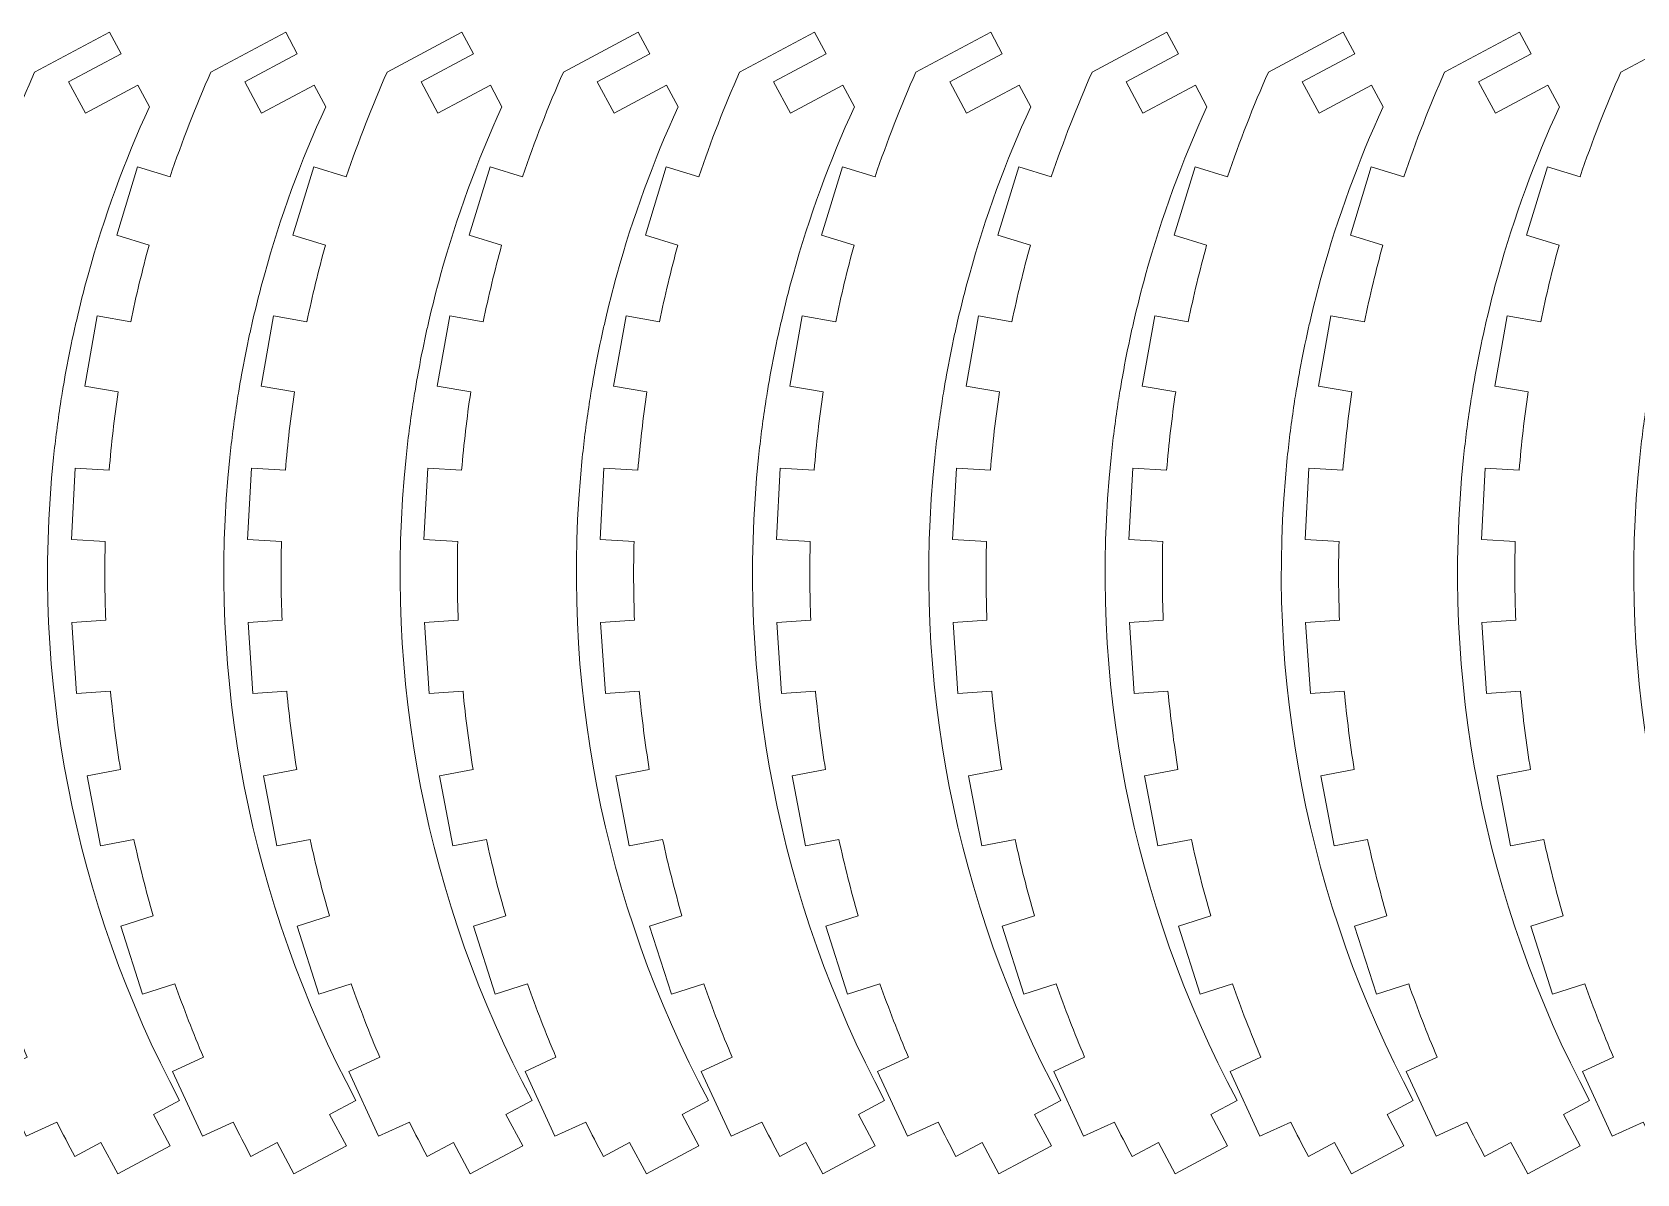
# Model space of a CAD drawing. Header units: millimetres. Extents: x -263 to 263, y -151 to 151.
# Drawn here: x 3 to 137.9, y -34.3 to 61.7 of the extents above; entities that cross this region are included whole.
import ezdxf

# ---------------------------------------------------------------- set-up
doc = ezdxf.new("R2010")
doc.units = ezdxf.units.MM
doc.header["$MEASUREMENT"] = 0
doc.layers.add('Camada 1', color=7, linetype='Continuous')

msp = doc.modelspace()

# ---------------------------------------------------------------- linework, layer by layer
at = {"layer": 'Camada 1', "lineweight": 20}
for points in [[(12.8691, 55.4565), (10.7759, 50.893), (9.0522, 46.1702), (7.7147, 41.3404), (7.7147, 41.3404), (7.357, 40.0491), (7.0271, 38.7499), (6.7249, 37.4443), (6.7249, 37.4443), (6.6403, 37.0788), (6.5578, 36.7125), (6.4776, 36.3459), (6.4776, 36.3459), (6.2288, 35.209), (6.0012, 34.067), (5.7947, 32.921), (5.7947, 32.921), (5.702, 32.4064), (5.6134, 31.8907), (5.5294, 31.3745), (5.5294, 31.3745), (5.4806, 31.0752), (5.4332, 30.7751), (5.3873, 30.4751), (5.3873, 30.4751), (5.1582, 28.9779), (4.9655, 27.4765), (4.8093, 25.9726), (4.8093, 25.9726), (2.8925, 7.5267), (6.4495, -11.3168), (15.4044, -28.0762), (15.4044, -28.0762), (15.4044, -28.0762), (13.1994, -29.2544), (13.1994, -29.2544), (13.1994, -29.2544), (13.1994, -29.2544), (14.6132, -31.9004), (14.6132, -31.9004), (14.6132, -31.9004), (14.6132, -31.9004), (10.2033, -34.2567), (10.2033, -34.2567), (10.2033, -34.2567), (10.2033, -34.2567), (8.7895, -31.6107), (8.7895, -31.6107), (8.7895, -31.6107), (8.7895, -31.6107), (6.5845, -32.7889), (6.5845, -32.7889), (6.5845, -32.7889), (6.0734, -31.8324), (5.5773, -30.868), (5.0964, -29.896), (5.0964, -29.896), (5.0964, -29.896), (2.5017, -31.088), (2.5017, -31.088), (2.5017, -31.088), (2.5017, -31.088), (-0.0029, -25.6357), (-0.0029, -25.6357), (-0.0029, -25.6357), (-0.0029, -25.6357), (2.5917, -24.4438), (2.5917, -24.4438), (2.5917, -24.4438), (1.7288, -22.4126), (0.9306, -20.3546), (0.1985, -18.2728), (0.1985, -18.2728), (0.1985, -18.2728), (-2.5214, -19.142), (-2.5214, -19.142), (-2.5214, -19.142), (-2.5214, -19.142), (-4.3479, -13.4268), (-4.3479, -13.4268), (-4.3479, -13.4268), (-4.3479, -13.4268), (-1.628, -12.5575), (-1.628, -12.5575), (-1.628, -12.5575), (-2.239, -10.4369), (-2.7823, -8.2974), (-3.2571, -6.1423), (-3.2571, -6.1423), (-3.2571, -6.1423), (-6.0621, -6.676), (-6.0621, -6.676), (-6.0621, -6.676), (-6.0621, -6.676), (-7.1837, -0.7818), (-7.1837, -0.7818), (-7.1837, -0.7818), (-7.1837, -0.7818), (-4.3786, -0.248), (-4.3786, -0.248), (-4.3786, -0.248), (-4.7285, 1.9309), (-5.0089, 4.1204), (-5.2195, 6.3173), (-5.2195, 6.3173), (-5.2195, 6.3173), (-8.0685, 6.1268), (-8.0685, 6.1268), (-8.0685, 6.1268), (-8.0685, 6.1268), (-8.4686, 12.1134), (-8.4686, 12.1134), (-8.4686, 12.1134), (-8.4686, 12.1134), (-5.6196, 12.3039), (-5.6196, 12.3039), (-5.6196, 12.3039), (-5.7032, 14.5091), (-5.7166, 16.7165), (-5.6599, 18.9226), (-5.6599, 18.9226), (-5.6599, 18.9226), (-8.511, 19.0783), (-8.511, 19.0783), (-8.511, 19.0783), (-8.511, 19.0783), (-8.1838, 25.0694), (-8.1838, 25.0694), (-8.1838, 25.0694), (-8.1838, 25.0694), (-5.3327, 24.9136), (-5.3327, 24.9136), (-5.3327, 24.9136), (-5.1489, 27.1128), (-4.8951, 29.3056), (-4.5718, 31.4886), (-4.5718, 31.4886), (-4.5718, 31.4886), (-7.3831, 31.9882), (-7.3831, 31.9882), (-7.3831, 31.9882), (-7.3831, 31.9882), (-6.3335, 37.8957), (-6.3335, 37.8957), (-6.3335, 37.8957), (-6.3335, 37.8957), (-3.5222, 37.3961), (-3.5222, 37.3961), (-3.5222, 37.3961), (-3.0736, 39.5569), (-2.5563, 41.7028), (-1.9713, 43.8307), (-1.9713, 43.8307), (-1.9713, 43.8307), (-4.7015, 44.6667), (-4.7015, 44.6667), (-4.7015, 44.6667), (-4.7015, 44.6667), (-2.9447, 50.4039), (-2.9447, 50.4039), (-2.9447, 50.4039), (-2.9447, 50.4039), (-0.2145, 49.5678), (-0.2145, 49.5678), (-0.2145, 49.5678), (0.7961, 52.5574), (1.9422, 55.4996), (3.2203, 58.385), (3.2203, 58.385), (3.2203, 58.385), (9.5089, 61.7451), (9.5089, 61.7451), (9.5089, 61.7451), (9.5089, 61.7451), (10.4821, 59.9238), (10.4821, 59.9238), (10.4821, 59.9238), (10.4821, 59.9238), (6.0722, 57.5675), (6.0722, 57.5675), (6.0722, 57.5675), (6.0722, 57.5675), (7.486, 54.9215), (7.486, 54.9215), (7.486, 54.9215), (7.486, 54.9215), (11.8959, 57.2779), (11.8959, 57.2779), (11.8959, 57.2779), (11.8959, 57.2779), (12.8691, 55.4565), (12.8691, 55.4565)], [(27.6858, 55.4565), (25.5926, 50.893), (23.8689, 46.1702), (22.5314, 41.3404), (22.5314, 41.3404), (22.1737, 40.0491), (21.8438, 38.7499), (21.5416, 37.4443), (21.5416, 37.4443), (21.457, 37.0788), (21.3745, 36.7125), (21.2943, 36.3459), (21.2943, 36.3459), (21.0455, 35.209), (20.8179, 34.067), (20.6114, 32.921), (20.6114, 32.921), (20.5187, 32.4064), (20.4301, 31.8907), (20.3461, 31.3745), (20.3461, 31.3745), (20.2973, 31.0752), (20.2499, 30.7751), (20.204, 30.4751), (20.204, 30.4751), (19.9749, 28.9779), (19.7822, 27.4765), (19.626, 25.9726), (19.626, 25.9726), (17.7092, 7.5267), (21.2662, -11.3168), (30.2211, -28.0762), (30.2211, -28.0762), (30.2211, -28.0762), (28.0161, -29.2544), (28.0161, -29.2544), (28.0161, -29.2544), (28.0161, -29.2544), (29.4299, -31.9004), (29.4299, -31.9004), (29.4299, -31.9004), (29.4299, -31.9004), (25.02, -34.2567), (25.02, -34.2567), (25.02, -34.2567), (25.02, -34.2567), (23.6062, -31.6107), (23.6062, -31.6107), (23.6062, -31.6107), (23.6062, -31.6107), (21.4012, -32.7889), (21.4012, -32.7889), (21.4012, -32.7889), (20.8901, -31.8324), (20.394, -30.868), (19.9131, -29.896), (19.9131, -29.896), (19.9131, -29.896), (17.3184, -31.088), (17.3184, -31.088), (17.3184, -31.088), (17.3184, -31.088), (14.8138, -25.6357), (14.8138, -25.6357), (14.8138, -25.6357), (14.8138, -25.6357), (17.4084, -24.4438), (17.4084, -24.4438), (17.4084, -24.4438), (16.5455, -22.4126), (15.7473, -20.3546), (15.0152, -18.2728), (15.0152, -18.2728), (15.0152, -18.2728), (12.2953, -19.142), (12.2953, -19.142), (12.2953, -19.142), (12.2953, -19.142), (10.4688, -13.4268), (10.4688, -13.4268), (10.4688, -13.4268), (10.4688, -13.4268), (13.1887, -12.5575), (13.1887, -12.5575), (13.1887, -12.5575), (12.5777, -10.4369), (12.0344, -8.2974), (11.5596, -6.1423), (11.5596, -6.1423), (11.5596, -6.1423), (8.7546, -6.676), (8.7546, -6.676), (8.7546, -6.676), (8.7546, -6.676), (7.633, -0.7818), (7.633, -0.7818), (7.633, -0.7818), (7.633, -0.7818), (10.4381, -0.248), (10.4381, -0.248), (10.4381, -0.248), (10.0882, 1.9309), (9.8078, 4.1204), (9.5972, 6.3173), (9.5972, 6.3173), (9.5972, 6.3173), (6.7482, 6.1268), (6.7482, 6.1268), (6.7482, 6.1268), (6.7482, 6.1268), (6.3481, 12.1134), (6.3481, 12.1134), (6.3481, 12.1134), (6.3481, 12.1134), (9.1971, 12.3039), (9.1971, 12.3039), (9.1971, 12.3039), (9.1135, 14.5091), (9.1001, 16.7165), (9.1568, 18.9226), (9.1568, 18.9226), (9.1568, 18.9226), (6.3057, 19.0783), (6.3057, 19.0783), (6.3057, 19.0783), (6.3057, 19.0783), (6.6329, 25.0694), (6.6329, 25.0694), (6.6329, 25.0694), (6.6329, 25.0694), (9.484, 24.9136), (9.484, 24.9136), (9.484, 24.9136), (9.6678, 27.1128), (9.9216, 29.3056), (10.2449, 31.4886), (10.2449, 31.4886), (10.2449, 31.4886), (7.4336, 31.9882), (7.4336, 31.9882), (7.4336, 31.9882), (7.4336, 31.9882), (8.4832, 37.8957), (8.4832, 37.8957), (8.4832, 37.8957), (8.4832, 37.8957), (11.2945, 37.3961), (11.2945, 37.3961), (11.2945, 37.3961), (11.7431, 39.5569), (12.2604, 41.7028), (12.8454, 43.8307), (12.8454, 43.8307), (12.8454, 43.8307), (10.1152, 44.6667), (10.1152, 44.6667), (10.1152, 44.6667), (10.1152, 44.6667), (11.872, 50.4039), (11.872, 50.4039), (11.872, 50.4039), (11.872, 50.4039), (14.6022, 49.5678), (14.6022, 49.5678), (14.6022, 49.5678), (15.6128, 52.5574), (16.7589, 55.4996), (18.037, 58.385), (18.037, 58.385), (18.037, 58.385), (24.3256, 61.7451), (24.3256, 61.7451), (24.3256, 61.7451), (24.3256, 61.7451), (25.2988, 59.9238), (25.2988, 59.9238), (25.2988, 59.9238), (25.2988, 59.9238), (20.8889, 57.5675), (20.8889, 57.5675), (20.8889, 57.5675), (20.8889, 57.5675), (22.3027, 54.9215), (22.3027, 54.9215), (22.3027, 54.9215), (22.3027, 54.9215), (26.7126, 57.2779), (26.7126, 57.2779), (26.7126, 57.2779), (26.7126, 57.2779), (27.6858, 55.4565), (27.6858, 55.4565)], [(42.5025, 55.4565), (40.4093, 50.893), (38.6856, 46.1702), (37.3481, 41.3404), (37.3481, 41.3404), (36.9904, 40.0491), (36.6605, 38.7499), (36.3583, 37.4443), (36.3583, 37.4443), (36.2737, 37.0788), (36.1912, 36.7125), (36.111, 36.3459), (36.111, 36.3459), (35.8622, 35.209), (35.6346, 34.067), (35.4281, 32.921), (35.4281, 32.921), (35.3354, 32.4064), (35.2468, 31.8907), (35.1628, 31.3745), (35.1628, 31.3745), (35.114, 31.0752), (35.0666, 30.7751), (35.0207, 30.4751), (35.0207, 30.4751), (34.7916, 28.9779), (34.5989, 27.4765), (34.4427, 25.9726), (34.4427, 25.9726), (32.5259, 7.5267), (36.0829, -11.3168), (45.0378, -28.0762), (45.0378, -28.0762), (45.0378, -28.0762), (42.8328, -29.2544), (42.8328, -29.2544), (42.8328, -29.2544), (42.8328, -29.2544), (44.2466, -31.9004), (44.2466, -31.9004), (44.2466, -31.9004), (44.2466, -31.9004), (39.8367, -34.2567), (39.8367, -34.2567), (39.8367, -34.2567), (39.8367, -34.2567), (38.4229, -31.6107), (38.4229, -31.6107), (38.4229, -31.6107), (38.4229, -31.6107), (36.2179, -32.7889), (36.2179, -32.7889), (36.2179, -32.7889), (35.7068, -31.8324), (35.2107, -30.868), (34.7298, -29.896), (34.7298, -29.896), (34.7298, -29.896), (32.1351, -31.088), (32.1351, -31.088), (32.1351, -31.088), (32.1351, -31.088), (29.6305, -25.6357), (29.6305, -25.6357), (29.6305, -25.6357), (29.6305, -25.6357), (32.2251, -24.4438), (32.2251, -24.4438), (32.2251, -24.4438), (31.3622, -22.4126), (30.564, -20.3546), (29.8319, -18.2728), (29.8319, -18.2728), (29.8319, -18.2728), (27.112, -19.142), (27.112, -19.142), (27.112, -19.142), (27.112, -19.142), (25.2855, -13.4268), (25.2855, -13.4268), (25.2855, -13.4268), (25.2855, -13.4268), (28.0054, -12.5575), (28.0054, -12.5575), (28.0054, -12.5575), (27.3944, -10.4369), (26.8511, -8.2974), (26.3763, -6.1423), (26.3763, -6.1423), (26.3763, -6.1423), (23.5713, -6.676), (23.5713, -6.676), (23.5713, -6.676), (23.5713, -6.676), (22.4497, -0.7818), (22.4497, -0.7818), (22.4497, -0.7818), (22.4497, -0.7818), (25.2548, -0.248), (25.2548, -0.248), (25.2548, -0.248), (24.9049, 1.9309), (24.6245, 4.1204), (24.4139, 6.3173), (24.4139, 6.3173), (24.4139, 6.3173), (21.5649, 6.1268), (21.5649, 6.1268), (21.5649, 6.1268), (21.5649, 6.1268), (21.1648, 12.1134), (21.1648, 12.1134), (21.1648, 12.1134), (21.1648, 12.1134), (24.0138, 12.3039), (24.0138, 12.3039), (24.0138, 12.3039), (23.9302, 14.5091), (23.9168, 16.7165), (23.9735, 18.9226), (23.9735, 18.9226), (23.9735, 18.9226), (21.1224, 19.0783), (21.1224, 19.0783), (21.1224, 19.0783), (21.1224, 19.0783), (21.4496, 25.0694), (21.4496, 25.0694), (21.4496, 25.0694), (21.4496, 25.0694), (24.3007, 24.9136), (24.3007, 24.9136), (24.3007, 24.9136), (24.4845, 27.1128), (24.7383, 29.3056), (25.0616, 31.4886), (25.0616, 31.4886), (25.0616, 31.4886), (22.2503, 31.9882), (22.2503, 31.9882), (22.2503, 31.9882), (22.2503, 31.9882), (23.2999, 37.8957), (23.2999, 37.8957), (23.2999, 37.8957), (23.2999, 37.8957), (26.1112, 37.3961), (26.1112, 37.3961), (26.1112, 37.3961), (26.5598, 39.5569), (27.0771, 41.7028), (27.6621, 43.8307), (27.6621, 43.8307), (27.6621, 43.8307), (24.9319, 44.6667), (24.9319, 44.6667), (24.9319, 44.6667), (24.9319, 44.6667), (26.6887, 50.4039), (26.6887, 50.4039), (26.6887, 50.4039), (26.6887, 50.4039), (29.4189, 49.5678), (29.4189, 49.5678), (29.4189, 49.5678), (30.4295, 52.5574), (31.5756, 55.4996), (32.8537, 58.385), (32.8537, 58.385), (32.8537, 58.385), (39.1423, 61.7451), (39.1423, 61.7451), (39.1423, 61.7451), (39.1423, 61.7451), (40.1155, 59.9238), (40.1155, 59.9238), (40.1155, 59.9238), (40.1155, 59.9238), (35.7056, 57.5675), (35.7056, 57.5675), (35.7056, 57.5675), (35.7056, 57.5675), (37.1194, 54.9215), (37.1194, 54.9215), (37.1194, 54.9215), (37.1194, 54.9215), (41.5293, 57.2779), (41.5293, 57.2779), (41.5293, 57.2779), (41.5293, 57.2779), (42.5025, 55.4565), (42.5025, 55.4565)], [(57.3192, 55.4565), (55.226, 50.893), (53.5023, 46.1702), (52.1648, 41.3404), (52.1648, 41.3404), (51.8071, 40.0491), (51.4772, 38.7499), (51.175, 37.4443), (51.175, 37.4443), (51.0904, 37.0788), (51.0079, 36.7125), (50.9277, 36.3459), (50.9277, 36.3459), (50.6789, 35.209), (50.4513, 34.067), (50.2448, 32.921), (50.2448, 32.921), (50.1521, 32.4064), (50.0635, 31.8907), (49.9795, 31.3745), (49.9795, 31.3745), (49.9307, 31.0752), (49.8833, 30.7751), (49.8374, 30.4751), (49.8374, 30.4751), (49.6083, 28.9779), (49.4156, 27.4765), (49.2594, 25.9726), (49.2594, 25.9726), (47.3426, 7.5267), (50.8996, -11.3168), (59.8545, -28.0762), (59.8545, -28.0762), (59.8545, -28.0762), (57.6495, -29.2544), (57.6495, -29.2544), (57.6495, -29.2544), (57.6495, -29.2544), (59.0633, -31.9004), (59.0633, -31.9004), (59.0633, -31.9004), (59.0633, -31.9004), (54.6534, -34.2567), (54.6534, -34.2567), (54.6534, -34.2567), (54.6534, -34.2567), (53.2396, -31.6107), (53.2396, -31.6107), (53.2396, -31.6107), (53.2396, -31.6107), (51.0346, -32.7889), (51.0346, -32.7889), (51.0346, -32.7889), (50.5235, -31.8324), (50.0274, -30.868), (49.5465, -29.896), (49.5465, -29.896), (49.5465, -29.896), (46.9518, -31.088), (46.9518, -31.088), (46.9518, -31.088), (46.9518, -31.088), (44.4472, -25.6357), (44.4472, -25.6357), (44.4472, -25.6357), (44.4472, -25.6357), (47.0418, -24.4438), (47.0418, -24.4438), (47.0418, -24.4438), (46.1789, -22.4126), (45.3807, -20.3546), (44.6486, -18.2728), (44.6486, -18.2728), (44.6486, -18.2728), (41.9287, -19.142), (41.9287, -19.142), (41.9287, -19.142), (41.9287, -19.142), (40.1022, -13.4268), (40.1022, -13.4268), (40.1022, -13.4268), (40.1022, -13.4268), (42.8221, -12.5575), (42.8221, -12.5575), (42.8221, -12.5575), (42.2111, -10.4369), (41.6678, -8.2974), (41.193, -6.1423), (41.193, -6.1423), (41.193, -6.1423), (38.388, -6.676), (38.388, -6.676), (38.388, -6.676), (38.388, -6.676), (37.2664, -0.7818), (37.2664, -0.7818), (37.2664, -0.7818), (37.2664, -0.7818), (40.0715, -0.248), (40.0715, -0.248), (40.0715, -0.248), (39.7216, 1.9309), (39.4412, 4.1204), (39.2306, 6.3173), (39.2306, 6.3173), (39.2306, 6.3173), (36.3816, 6.1268), (36.3816, 6.1268), (36.3816, 6.1268), (36.3816, 6.1268), (35.9815, 12.1134), (35.9815, 12.1134), (35.9815, 12.1134), (35.9815, 12.1134), (38.8305, 12.3039), (38.8305, 12.3039), (38.8305, 12.3039), (38.7469, 14.5091), (38.7335, 16.7165), (38.7902, 18.9226), (38.7902, 18.9226), (38.7902, 18.9226), (35.9391, 19.0783), (35.9391, 19.0783), (35.9391, 19.0783), (35.9391, 19.0783), (36.2663, 25.0694), (36.2663, 25.0694), (36.2663, 25.0694), (36.2663, 25.0694), (39.1174, 24.9136), (39.1174, 24.9136), (39.1174, 24.9136), (39.3012, 27.1128), (39.555, 29.3056), (39.8783, 31.4886), (39.8783, 31.4886), (39.8783, 31.4886), (37.067, 31.9882), (37.067, 31.9882), (37.067, 31.9882), (37.067, 31.9882), (38.1166, 37.8957), (38.1166, 37.8957), (38.1166, 37.8957), (38.1166, 37.8957), (40.9279, 37.3961), (40.9279, 37.3961), (40.9279, 37.3961), (41.3765, 39.5569), (41.8938, 41.7028), (42.4788, 43.8307), (42.4788, 43.8307), (42.4788, 43.8307), (39.7486, 44.6667), (39.7486, 44.6667), (39.7486, 44.6667), (39.7486, 44.6667), (41.5054, 50.4039), (41.5054, 50.4039), (41.5054, 50.4039), (41.5054, 50.4039), (44.2356, 49.5678), (44.2356, 49.5678), (44.2356, 49.5678), (45.2462, 52.5574), (46.3923, 55.4996), (47.6704, 58.385), (47.6704, 58.385), (47.6704, 58.385), (53.959, 61.7451), (53.959, 61.7451), (53.959, 61.7451), (53.959, 61.7451), (54.9322, 59.9238), (54.9322, 59.9238), (54.9322, 59.9238), (54.9322, 59.9238), (50.5223, 57.5675), (50.5223, 57.5675), (50.5223, 57.5675), (50.5223, 57.5675), (51.9361, 54.9215), (51.9361, 54.9215), (51.9361, 54.9215), (51.9361, 54.9215), (56.346, 57.2779), (56.346, 57.2779), (56.346, 57.2779), (56.346, 57.2779), (57.3192, 55.4565), (57.3192, 55.4565)], [(72.1359, 55.4565), (70.0427, 50.893), (68.319, 46.1702), (66.9815, 41.3404), (66.9815, 41.3404), (66.6238, 40.0491), (66.2939, 38.7499), (65.9917, 37.4443), (65.9917, 37.4443), (65.9071, 37.0788), (65.8246, 36.7125), (65.7444, 36.3459), (65.7444, 36.3459), (65.4956, 35.209), (65.268, 34.067), (65.0615, 32.921), (65.0615, 32.921), (64.9688, 32.4064), (64.8802, 31.8907), (64.7962, 31.3745), (64.7962, 31.3745), (64.7474, 31.0752), (64.7, 30.7751), (64.6541, 30.4751), (64.6541, 30.4751), (64.425, 28.9779), (64.2323, 27.4765), (64.0761, 25.9726), (64.0761, 25.9726), (62.1593, 7.5267), (65.7163, -11.3168), (74.6712, -28.0762), (74.6712, -28.0762), (74.6712, -28.0762), (72.4662, -29.2544), (72.4662, -29.2544), (72.4662, -29.2544), (72.4662, -29.2544), (73.88, -31.9004), (73.88, -31.9004), (73.88, -31.9004), (73.88, -31.9004), (69.4701, -34.2567), (69.4701, -34.2567), (69.4701, -34.2567), (69.4701, -34.2567), (68.0563, -31.6107), (68.0563, -31.6107), (68.0563, -31.6107), (68.0563, -31.6107), (65.8513, -32.7889), (65.8513, -32.7889), (65.8513, -32.7889), (65.3402, -31.8324), (64.8441, -30.868), (64.3632, -29.896), (64.3632, -29.896), (64.3632, -29.896), (61.7685, -31.088), (61.7685, -31.088), (61.7685, -31.088), (61.7685, -31.088), (59.2639, -25.6357), (59.2639, -25.6357), (59.2639, -25.6357), (59.2639, -25.6357), (61.8585, -24.4438), (61.8585, -24.4438), (61.8585, -24.4438), (60.9956, -22.4126), (60.1974, -20.3546), (59.4653, -18.2728), (59.4653, -18.2728), (59.4653, -18.2728), (56.7454, -19.142), (56.7454, -19.142), (56.7454, -19.142), (56.7454, -19.142), (54.9189, -13.4268), (54.9189, -13.4268), (54.9189, -13.4268), (54.9189, -13.4268), (57.6388, -12.5575), (57.6388, -12.5575), (57.6388, -12.5575), (57.0278, -10.4369), (56.4845, -8.2974), (56.0097, -6.1423), (56.0097, -6.1423), (56.0097, -6.1423), (53.2047, -6.676), (53.2047, -6.676), (53.2047, -6.676), (53.2047, -6.676), (52.0831, -0.7818), (52.0831, -0.7818), (52.0831, -0.7818), (52.0831, -0.7818), (54.8882, -0.248), (54.8882, -0.248), (54.8882, -0.248), (54.5383, 1.9309), (54.2579, 4.1204), (54.0473, 6.3173), (54.0473, 6.3173), (54.0473, 6.3173), (51.1983, 6.1268), (51.1983, 6.1268), (51.1983, 6.1268), (51.1983, 6.1268), (50.7982, 12.1134), (50.7982, 12.1134), (50.7982, 12.1134), (50.7982, 12.1134), (53.6472, 12.3039), (53.6472, 12.3039), (53.6472, 12.3039), (53.5636, 14.5091), (53.5502, 16.7165), (53.6069, 18.9226), (53.6069, 18.9226), (53.6069, 18.9226), (50.7558, 19.0783), (50.7558, 19.0783), (50.7558, 19.0783), (50.7558, 19.0783), (51.083, 25.0694), (51.083, 25.0694), (51.083, 25.0694), (51.083, 25.0694), (53.9341, 24.9136), (53.9341, 24.9136), (53.9341, 24.9136), (54.1179, 27.1128), (54.3717, 29.3056), (54.695, 31.4886), (54.695, 31.4886), (54.695, 31.4886), (51.8837, 31.9882), (51.8837, 31.9882), (51.8837, 31.9882), (51.8837, 31.9882), (52.9333, 37.8957), (52.9333, 37.8957), (52.9333, 37.8957), (52.9333, 37.8957), (55.7446, 37.3961), (55.7446, 37.3961), (55.7446, 37.3961), (56.1932, 39.5569), (56.7105, 41.7028), (57.2955, 43.8307), (57.2955, 43.8307), (57.2955, 43.8307), (54.5653, 44.6667), (54.5653, 44.6667), (54.5653, 44.6667), (54.5653, 44.6667), (56.3221, 50.4039), (56.3221, 50.4039), (56.3221, 50.4039), (56.3221, 50.4039), (59.0523, 49.5678), (59.0523, 49.5678), (59.0523, 49.5678), (60.0629, 52.5574), (61.209, 55.4996), (62.4871, 58.385), (62.4871, 58.385), (62.4871, 58.385), (68.7757, 61.7451), (68.7757, 61.7451), (68.7757, 61.7451), (68.7757, 61.7451), (69.7489, 59.9238), (69.7489, 59.9238), (69.7489, 59.9238), (69.7489, 59.9238), (65.339, 57.5675), (65.339, 57.5675), (65.339, 57.5675), (65.339, 57.5675), (66.7528, 54.9215), (66.7528, 54.9215), (66.7528, 54.9215), (66.7528, 54.9215), (71.1627, 57.2779), (71.1627, 57.2779), (71.1627, 57.2779), (71.1627, 57.2779), (72.1359, 55.4565), (72.1359, 55.4565)], [(86.9526, 55.4565), (84.8594, 50.893), (83.1357, 46.1702), (81.7982, 41.3404), (81.7982, 41.3404), (81.4405, 40.0491), (81.1106, 38.7499), (80.8084, 37.4443), (80.8084, 37.4443), (80.7238, 37.0788), (80.6413, 36.7125), (80.5611, 36.3459), (80.5611, 36.3459), (80.3123, 35.209), (80.0847, 34.067), (79.8782, 32.921), (79.8782, 32.921), (79.7855, 32.4064), (79.6969, 31.8907), (79.6129, 31.3745), (79.6129, 31.3745), (79.5641, 31.0752), (79.5167, 30.7751), (79.4708, 30.4751), (79.4708, 30.4751), (79.2417, 28.9779), (79.049, 27.4765), (78.8928, 25.9726), (78.8928, 25.9726), (76.976, 7.5267), (80.533, -11.3168), (89.4879, -28.0762), (89.4879, -28.0762), (89.4879, -28.0762), (87.2829, -29.2544), (87.2829, -29.2544), (87.2829, -29.2544), (87.2829, -29.2544), (88.6967, -31.9004), (88.6967, -31.9004), (88.6967, -31.9004), (88.6967, -31.9004), (84.2868, -34.2567), (84.2868, -34.2567), (84.2868, -34.2567), (84.2868, -34.2567), (82.873, -31.6107), (82.873, -31.6107), (82.873, -31.6107), (82.873, -31.6107), (80.668, -32.7889), (80.668, -32.7889), (80.668, -32.7889), (80.1569, -31.8324), (79.6608, -30.868), (79.1799, -29.896), (79.1799, -29.896), (79.1799, -29.896), (76.5852, -31.088), (76.5852, -31.088), (76.5852, -31.088), (76.5852, -31.088), (74.0806, -25.6357), (74.0806, -25.6357), (74.0806, -25.6357), (74.0806, -25.6357), (76.6752, -24.4438), (76.6752, -24.4438), (76.6752, -24.4438), (75.8123, -22.4126), (75.0141, -20.3546), (74.282, -18.2728), (74.282, -18.2728), (74.282, -18.2728), (71.5621, -19.142), (71.5621, -19.142), (71.5621, -19.142), (71.5621, -19.142), (69.7356, -13.4268), (69.7356, -13.4268), (69.7356, -13.4268), (69.7356, -13.4268), (72.4555, -12.5575), (72.4555, -12.5575), (72.4555, -12.5575), (71.8445, -10.4369), (71.3012, -8.2974), (70.8264, -6.1423), (70.8264, -6.1423), (70.8264, -6.1423), (68.0214, -6.676), (68.0214, -6.676), (68.0214, -6.676), (68.0214, -6.676), (66.8998, -0.7818), (66.8998, -0.7818), (66.8998, -0.7818), (66.8998, -0.7818), (69.7049, -0.248), (69.7049, -0.248), (69.7049, -0.248), (69.355, 1.9309), (69.0746, 4.1204), (68.864, 6.3173), (68.864, 6.3173), (68.864, 6.3173), (66.015, 6.1268), (66.015, 6.1268), (66.015, 6.1268), (66.015, 6.1268), (65.6149, 12.1134), (65.6149, 12.1134), (65.6149, 12.1134), (65.6149, 12.1134), (68.4639, 12.3039), (68.4639, 12.3039), (68.4639, 12.3039), (68.3803, 14.5091), (68.3669, 16.7165), (68.4236, 18.9226), (68.4236, 18.9226), (68.4236, 18.9226), (65.5725, 19.0783), (65.5725, 19.0783), (65.5725, 19.0783), (65.5725, 19.0783), (65.8997, 25.0694), (65.8997, 25.0694), (65.8997, 25.0694), (65.8997, 25.0694), (68.7508, 24.9136), (68.7508, 24.9136), (68.7508, 24.9136), (68.9346, 27.1128), (69.1884, 29.3056), (69.5117, 31.4886), (69.5117, 31.4886), (69.5117, 31.4886), (66.7004, 31.9882), (66.7004, 31.9882), (66.7004, 31.9882), (66.7004, 31.9882), (67.75, 37.8957), (67.75, 37.8957), (67.75, 37.8957), (67.75, 37.8957), (70.5613, 37.3961), (70.5613, 37.3961), (70.5613, 37.3961), (71.0099, 39.5569), (71.5272, 41.7028), (72.1122, 43.8307), (72.1122, 43.8307), (72.1122, 43.8307), (69.382, 44.6667), (69.382, 44.6667), (69.382, 44.6667), (69.382, 44.6667), (71.1388, 50.4039), (71.1388, 50.4039), (71.1388, 50.4039), (71.1388, 50.4039), (73.869, 49.5678), (73.869, 49.5678), (73.869, 49.5678), (74.8796, 52.5574), (76.0257, 55.4996), (77.3038, 58.385), (77.3038, 58.385), (77.3038, 58.385), (83.5924, 61.7451), (83.5924, 61.7451), (83.5924, 61.7451), (83.5924, 61.7451), (84.5656, 59.9238), (84.5656, 59.9238), (84.5656, 59.9238), (84.5656, 59.9238), (80.1557, 57.5675), (80.1557, 57.5675), (80.1557, 57.5675), (80.1557, 57.5675), (81.5695, 54.9215), (81.5695, 54.9215), (81.5695, 54.9215), (81.5695, 54.9215), (85.9794, 57.2779), (85.9794, 57.2779), (85.9794, 57.2779), (85.9794, 57.2779), (86.9526, 55.4565), (86.9526, 55.4565)], [(101.7693, 55.4565), (99.6761, 50.893), (97.9524, 46.1702), (96.6149, 41.3404), (96.6149, 41.3404), (96.2572, 40.0491), (95.9273, 38.7499), (95.6251, 37.4443), (95.6251, 37.4443), (95.5405, 37.0788), (95.458, 36.7125), (95.3778, 36.3459), (95.3778, 36.3459), (95.129, 35.209), (94.9014, 34.067), (94.6949, 32.921), (94.6949, 32.921), (94.6022, 32.4064), (94.5136, 31.8907), (94.4296, 31.3745), (94.4296, 31.3745), (94.3808, 31.0752), (94.3334, 30.7751), (94.2875, 30.4751), (94.2875, 30.4751), (94.0584, 28.9779), (93.8657, 27.4765), (93.7095, 25.9726), (93.7095, 25.9726), (91.7927, 7.5267), (95.3497, -11.3168), (104.3046, -28.0762), (104.3046, -28.0762), (104.3046, -28.0762), (102.0996, -29.2544), (102.0996, -29.2544), (102.0996, -29.2544), (102.0996, -29.2544), (103.5134, -31.9004), (103.5134, -31.9004), (103.5134, -31.9004), (103.5134, -31.9004), (99.1035, -34.2567), (99.1035, -34.2567), (99.1035, -34.2567), (99.1035, -34.2567), (97.6897, -31.6107), (97.6897, -31.6107), (97.6897, -31.6107), (97.6897, -31.6107), (95.4847, -32.7889), (95.4847, -32.7889), (95.4847, -32.7889), (94.9736, -31.8324), (94.4775, -30.868), (93.9966, -29.896), (93.9966, -29.896), (93.9966, -29.896), (91.4019, -31.088), (91.4019, -31.088), (91.4019, -31.088), (91.4019, -31.088), (88.8973, -25.6357), (88.8973, -25.6357), (88.8973, -25.6357), (88.8973, -25.6357), (91.4919, -24.4438), (91.4919, -24.4438), (91.4919, -24.4438), (90.629, -22.4126), (89.8308, -20.3546), (89.0987, -18.2728), (89.0987, -18.2728), (89.0987, -18.2728), (86.3788, -19.142), (86.3788, -19.142), (86.3788, -19.142), (86.3788, -19.142), (84.5523, -13.4268), (84.5523, -13.4268), (84.5523, -13.4268), (84.5523, -13.4268), (87.2722, -12.5575), (87.2722, -12.5575), (87.2722, -12.5575), (86.6612, -10.4369), (86.1179, -8.2974), (85.6431, -6.1423), (85.6431, -6.1423), (85.6431, -6.1423), (82.8381, -6.676), (82.8381, -6.676), (82.8381, -6.676), (82.8381, -6.676), (81.7165, -0.7818), (81.7165, -0.7818), (81.7165, -0.7818), (81.7165, -0.7818), (84.5216, -0.248), (84.5216, -0.248), (84.5216, -0.248), (84.1717, 1.9309), (83.8913, 4.1204), (83.6807, 6.3173), (83.6807, 6.3173), (83.6807, 6.3173), (80.8317, 6.1268), (80.8317, 6.1268), (80.8317, 6.1268), (80.8317, 6.1268), (80.4316, 12.1134), (80.4316, 12.1134), (80.4316, 12.1134), (80.4316, 12.1134), (83.2806, 12.3039), (83.2806, 12.3039), (83.2806, 12.3039), (83.197, 14.5091), (83.1836, 16.7165), (83.2403, 18.9226), (83.2403, 18.9226), (83.2403, 18.9226), (80.3892, 19.0783), (80.3892, 19.0783), (80.3892, 19.0783), (80.3892, 19.0783), (80.7164, 25.0694), (80.7164, 25.0694), (80.7164, 25.0694), (80.7164, 25.0694), (83.5675, 24.9136), (83.5675, 24.9136), (83.5675, 24.9136), (83.7513, 27.1128), (84.0051, 29.3056), (84.3284, 31.4886), (84.3284, 31.4886), (84.3284, 31.4886), (81.5171, 31.9882), (81.5171, 31.9882), (81.5171, 31.9882), (81.5171, 31.9882), (82.5667, 37.8957), (82.5667, 37.8957), (82.5667, 37.8957), (82.5667, 37.8957), (85.378, 37.3961), (85.378, 37.3961), (85.378, 37.3961), (85.8266, 39.5569), (86.3439, 41.7028), (86.9289, 43.8307), (86.9289, 43.8307), (86.9289, 43.8307), (84.1987, 44.6667), (84.1987, 44.6667), (84.1987, 44.6667), (84.1987, 44.6667), (85.9555, 50.4039), (85.9555, 50.4039), (85.9555, 50.4039), (85.9555, 50.4039), (88.6857, 49.5678), (88.6857, 49.5678), (88.6857, 49.5678), (89.6963, 52.5574), (90.8424, 55.4996), (92.1205, 58.385), (92.1205, 58.385), (92.1205, 58.385), (98.4091, 61.7451), (98.4091, 61.7451), (98.4091, 61.7451), (98.4091, 61.7451), (99.3823, 59.9238), (99.3823, 59.9238), (99.3823, 59.9238), (99.3823, 59.9238), (94.9724, 57.5675), (94.9724, 57.5675), (94.9724, 57.5675), (94.9724, 57.5675), (96.3862, 54.9215), (96.3862, 54.9215), (96.3862, 54.9215), (96.3862, 54.9215), (100.7961, 57.2779), (100.7961, 57.2779), (100.7961, 57.2779), (100.7961, 57.2779), (101.7693, 55.4565), (101.7693, 55.4565)], [(116.586, 55.4565), (114.4928, 50.893), (112.7691, 46.1702), (111.4316, 41.3404), (111.4316, 41.3404), (111.0739, 40.0491), (110.744, 38.7499), (110.4418, 37.4443), (110.4418, 37.4443), (110.3572, 37.0788), (110.2747, 36.7125), (110.1945, 36.3459), (110.1945, 36.3459), (109.9457, 35.209), (109.7181, 34.067), (109.5116, 32.921), (109.5116, 32.921), (109.4189, 32.4064), (109.3303, 31.8907), (109.2463, 31.3745), (109.2463, 31.3745), (109.1975, 31.0752), (109.1501, 30.7751), (109.1042, 30.4751), (109.1042, 30.4751), (108.8751, 28.9779), (108.6824, 27.4765), (108.5262, 25.9726), (108.5262, 25.9726), (106.6094, 7.5267), (110.1664, -11.3168), (119.1213, -28.0762), (119.1213, -28.0762), (119.1213, -28.0762), (116.9163, -29.2544), (116.9163, -29.2544), (116.9163, -29.2544), (116.9163, -29.2544), (118.3301, -31.9004), (118.3301, -31.9004), (118.3301, -31.9004), (118.3301, -31.9004), (113.9202, -34.2567), (113.9202, -34.2567), (113.9202, -34.2567), (113.9202, -34.2567), (112.5064, -31.6107), (112.5064, -31.6107), (112.5064, -31.6107), (112.5064, -31.6107), (110.3014, -32.7889), (110.3014, -32.7889), (110.3014, -32.7889), (109.7903, -31.8324), (109.2942, -30.868), (108.8133, -29.896), (108.8133, -29.896), (108.8133, -29.896), (106.2186, -31.088), (106.2186, -31.088), (106.2186, -31.088), (106.2186, -31.088), (103.714, -25.6357), (103.714, -25.6357), (103.714, -25.6357), (103.714, -25.6357), (106.3086, -24.4438), (106.3086, -24.4438), (106.3086, -24.4438), (105.4457, -22.4126), (104.6475, -20.3546), (103.9154, -18.2728), (103.9154, -18.2728), (103.9154, -18.2728), (101.1955, -19.142), (101.1955, -19.142), (101.1955, -19.142), (101.1955, -19.142), (99.369, -13.4268), (99.369, -13.4268), (99.369, -13.4268), (99.369, -13.4268), (102.0889, -12.5575), (102.0889, -12.5575), (102.0889, -12.5575), (101.4779, -10.4369), (100.9346, -8.2974), (100.4598, -6.1423), (100.4598, -6.1423), (100.4598, -6.1423), (97.6548, -6.676), (97.6548, -6.676), (97.6548, -6.676), (97.6548, -6.676), (96.5332, -0.7818), (96.5332, -0.7818), (96.5332, -0.7818), (96.5332, -0.7818), (99.3383, -0.248), (99.3383, -0.248), (99.3383, -0.248), (98.9884, 1.9309), (98.708, 4.1204), (98.4974, 6.3173), (98.4974, 6.3173), (98.4974, 6.3173), (95.6484, 6.1268), (95.6484, 6.1268), (95.6484, 6.1268), (95.6484, 6.1268), (95.2483, 12.1134), (95.2483, 12.1134), (95.2483, 12.1134), (95.2483, 12.1134), (98.0973, 12.3039), (98.0973, 12.3039), (98.0973, 12.3039), (98.0137, 14.5091), (98.0003, 16.7165), (98.057, 18.9226), (98.057, 18.9226), (98.057, 18.9226), (95.2059, 19.0783), (95.2059, 19.0783), (95.2059, 19.0783), (95.2059, 19.0783), (95.5331, 25.0694), (95.5331, 25.0694), (95.5331, 25.0694), (95.5331, 25.0694), (98.3842, 24.9136), (98.3842, 24.9136), (98.3842, 24.9136), (98.568, 27.1128), (98.8218, 29.3056), (99.1451, 31.4886), (99.1451, 31.4886), (99.1451, 31.4886), (96.3338, 31.9882), (96.3338, 31.9882), (96.3338, 31.9882), (96.3338, 31.9882), (97.3834, 37.8957), (97.3834, 37.8957), (97.3834, 37.8957), (97.3834, 37.8957), (100.1947, 37.3961), (100.1947, 37.3961), (100.1947, 37.3961), (100.6433, 39.5569), (101.1606, 41.7028), (101.7456, 43.8307), (101.7456, 43.8307), (101.7456, 43.8307), (99.0154, 44.6667), (99.0154, 44.6667), (99.0154, 44.6667), (99.0154, 44.6667), (100.7722, 50.4039), (100.7722, 50.4039), (100.7722, 50.4039), (100.7722, 50.4039), (103.5024, 49.5678), (103.5024, 49.5678), (103.5024, 49.5678), (104.513, 52.5574), (105.6591, 55.4996), (106.9372, 58.385), (106.9372, 58.385), (106.9372, 58.385), (113.2258, 61.7451), (113.2258, 61.7451), (113.2258, 61.7451), (113.2258, 61.7451), (114.199, 59.9238), (114.199, 59.9238), (114.199, 59.9238), (114.199, 59.9238), (109.7891, 57.5675), (109.7891, 57.5675), (109.7891, 57.5675), (109.7891, 57.5675), (111.2029, 54.9215), (111.2029, 54.9215), (111.2029, 54.9215), (111.2029, 54.9215), (115.6128, 57.2779), (115.6128, 57.2779), (115.6128, 57.2779), (115.6128, 57.2779), (116.586, 55.4565), (116.586, 55.4565)], [(131.4027, 55.4565), (129.3095, 50.893), (127.5858, 46.1702), (126.2483, 41.3404), (126.2483, 41.3404), (125.8906, 40.0491), (125.5607, 38.7499), (125.2585, 37.4443), (125.2585, 37.4443), (125.1739, 37.0788), (125.0914, 36.7125), (125.0112, 36.3459), (125.0112, 36.3459), (124.7624, 35.209), (124.5348, 34.067), (124.3283, 32.921), (124.3283, 32.921), (124.2356, 32.4064), (124.147, 31.8907), (124.063, 31.3745), (124.063, 31.3745), (124.0142, 31.0752), (123.9668, 30.7751), (123.9209, 30.4751), (123.9209, 30.4751), (123.6918, 28.9779), (123.4991, 27.4765), (123.3429, 25.9726), (123.3429, 25.9726), (121.4261, 7.5267), (124.9831, -11.3168), (133.938, -28.0762), (133.938, -28.0762), (133.938, -28.0762), (131.733, -29.2544), (131.733, -29.2544), (131.733, -29.2544), (131.733, -29.2544), (133.1468, -31.9004), (133.1468, -31.9004), (133.1468, -31.9004), (133.1468, -31.9004), (128.7369, -34.2567), (128.7369, -34.2567), (128.7369, -34.2567), (128.7369, -34.2567), (127.3231, -31.6107), (127.3231, -31.6107), (127.3231, -31.6107), (127.3231, -31.6107), (125.1181, -32.7889), (125.1181, -32.7889), (125.1181, -32.7889), (124.607, -31.8324), (124.1109, -30.868), (123.63, -29.896), (123.63, -29.896), (123.63, -29.896), (121.0353, -31.088), (121.0353, -31.088), (121.0353, -31.088), (121.0353, -31.088), (118.5307, -25.6357), (118.5307, -25.6357), (118.5307, -25.6357), (118.5307, -25.6357), (121.1253, -24.4438), (121.1253, -24.4438), (121.1253, -24.4438), (120.2624, -22.4126), (119.4642, -20.3546), (118.7321, -18.2728), (118.7321, -18.2728), (118.7321, -18.2728), (116.0122, -19.142), (116.0122, -19.142), (116.0122, -19.142), (116.0122, -19.142), (114.1857, -13.4268), (114.1857, -13.4268), (114.1857, -13.4268), (114.1857, -13.4268), (116.9056, -12.5575), (116.9056, -12.5575), (116.9056, -12.5575), (116.2946, -10.4369), (115.7513, -8.2974), (115.2765, -6.1423), (115.2765, -6.1423), (115.2765, -6.1423), (112.4715, -6.676), (112.4715, -6.676), (112.4715, -6.676), (112.4715, -6.676), (111.3499, -0.7818), (111.3499, -0.7818), (111.3499, -0.7818), (111.3499, -0.7818), (114.155, -0.248), (114.155, -0.248), (114.155, -0.248), (113.8051, 1.9309), (113.5247, 4.1204), (113.3141, 6.3173), (113.3141, 6.3173), (113.3141, 6.3173), (110.4651, 6.1268), (110.4651, 6.1268), (110.4651, 6.1268), (110.4651, 6.1268), (110.065, 12.1134), (110.065, 12.1134), (110.065, 12.1134), (110.065, 12.1134), (112.914, 12.3039), (112.914, 12.3039), (112.914, 12.3039), (112.8304, 14.5091), (112.817, 16.7165), (112.8737, 18.9226), (112.8737, 18.9226), (112.8737, 18.9226), (110.0226, 19.0783), (110.0226, 19.0783), (110.0226, 19.0783), (110.0226, 19.0783), (110.3498, 25.0694), (110.3498, 25.0694), (110.3498, 25.0694), (110.3498, 25.0694), (113.2009, 24.9136), (113.2009, 24.9136), (113.2009, 24.9136), (113.3847, 27.1128), (113.6385, 29.3056), (113.9618, 31.4886), (113.9618, 31.4886), (113.9618, 31.4886), (111.1505, 31.9882), (111.1505, 31.9882), (111.1505, 31.9882), (111.1505, 31.9882), (112.2001, 37.8957), (112.2001, 37.8957), (112.2001, 37.8957), (112.2001, 37.8957), (115.0114, 37.3961), (115.0114, 37.3961), (115.0114, 37.3961), (115.46, 39.5569), (115.9773, 41.7028), (116.5623, 43.8307), (116.5623, 43.8307), (116.5623, 43.8307), (113.8321, 44.6667), (113.8321, 44.6667), (113.8321, 44.6667), (113.8321, 44.6667), (115.5889, 50.4039), (115.5889, 50.4039), (115.5889, 50.4039), (115.5889, 50.4039), (118.3191, 49.5678), (118.3191, 49.5678), (118.3191, 49.5678), (119.3297, 52.5574), (120.4758, 55.4996), (121.7539, 58.385), (121.7539, 58.385), (121.7539, 58.385), (128.0425, 61.7451), (128.0425, 61.7451), (128.0425, 61.7451), (128.0425, 61.7451), (129.0157, 59.9238), (129.0157, 59.9238), (129.0157, 59.9238), (129.0157, 59.9238), (124.6058, 57.5675), (124.6058, 57.5675), (124.6058, 57.5675), (124.6058, 57.5675), (126.0196, 54.9215), (126.0196, 54.9215), (126.0196, 54.9215), (126.0196, 54.9215), (130.4295, 57.2779), (130.4295, 57.2779), (130.4295, 57.2779), (130.4295, 57.2779), (131.4027, 55.4565), (131.4027, 55.4565)], [(146.2194, 55.4565), (144.1262, 50.893), (142.4025, 46.1702), (141.065, 41.3404), (141.065, 41.3404), (140.7073, 40.0491), (140.3774, 38.7499), (140.0752, 37.4443), (140.0752, 37.4443), (139.9906, 37.0788), (139.9081, 36.7125), (139.8279, 36.3459), (139.8279, 36.3459), (139.5791, 35.209), (139.3515, 34.067), (139.145, 32.921), (139.145, 32.921), (139.0523, 32.4064), (138.9637, 31.8907), (138.8797, 31.3745), (138.8797, 31.3745), (138.8309, 31.0752), (138.7835, 30.7751), (138.7376, 30.4751), (138.7376, 30.4751), (138.5085, 28.9779), (138.3158, 27.4765), (138.1596, 25.9726), (138.1596, 25.9726), (136.2428, 7.5267), (139.7998, -11.3168), (148.7547, -28.0762), (148.7547, -28.0762), (148.7547, -28.0762), (146.5497, -29.2544), (146.5497, -29.2544), (146.5497, -29.2544), (146.5497, -29.2544), (147.9635, -31.9004), (147.9635, -31.9004), (147.9635, -31.9004), (147.9635, -31.9004), (143.5536, -34.2567), (143.5536, -34.2567), (143.5536, -34.2567), (143.5536, -34.2567), (142.1398, -31.6107), (142.1398, -31.6107), (142.1398, -31.6107), (142.1398, -31.6107), (139.9348, -32.7889), (139.9348, -32.7889), (139.9348, -32.7889), (139.4237, -31.8324), (138.9276, -30.868), (138.4467, -29.896), (138.4467, -29.896), (138.4467, -29.896), (135.852, -31.088), (135.852, -31.088), (135.852, -31.088), (135.852, -31.088), (133.3474, -25.6357), (133.3474, -25.6357), (133.3474, -25.6357), (133.3474, -25.6357), (135.942, -24.4438), (135.942, -24.4438), (135.942, -24.4438), (135.0791, -22.4126), (134.2809, -20.3546), (133.5488, -18.2728), (133.5488, -18.2728), (133.5488, -18.2728), (130.8289, -19.142), (130.8289, -19.142), (130.8289, -19.142), (130.8289, -19.142), (129.0024, -13.4268), (129.0024, -13.4268), (129.0024, -13.4268), (129.0024, -13.4268), (131.7223, -12.5575), (131.7223, -12.5575), (131.7223, -12.5575), (131.1113, -10.4369), (130.568, -8.2974), (130.0932, -6.1423), (130.0932, -6.1423), (130.0932, -6.1423), (127.2882, -6.676), (127.2882, -6.676), (127.2882, -6.676), (127.2882, -6.676), (126.1666, -0.7818), (126.1666, -0.7818), (126.1666, -0.7818), (126.1666, -0.7818), (128.9717, -0.248), (128.9717, -0.248), (128.9717, -0.248), (128.6218, 1.9309), (128.3414, 4.1204), (128.1308, 6.3173), (128.1308, 6.3173), (128.1308, 6.3173), (125.2818, 6.1268), (125.2818, 6.1268), (125.2818, 6.1268), (125.2818, 6.1268), (124.8817, 12.1134), (124.8817, 12.1134), (124.8817, 12.1134), (124.8817, 12.1134), (127.7307, 12.3039), (127.7307, 12.3039), (127.7307, 12.3039), (127.6471, 14.5091), (127.6337, 16.7165), (127.6904, 18.9226), (127.6904, 18.9226), (127.6904, 18.9226), (124.8393, 19.0783), (124.8393, 19.0783), (124.8393, 19.0783), (124.8393, 19.0783), (125.1665, 25.0694), (125.1665, 25.0694), (125.1665, 25.0694), (125.1665, 25.0694), (128.0176, 24.9136), (128.0176, 24.9136), (128.0176, 24.9136), (128.2014, 27.1128), (128.4552, 29.3056), (128.7785, 31.4886), (128.7785, 31.4886), (128.7785, 31.4886), (125.9672, 31.9882), (125.9672, 31.9882), (125.9672, 31.9882), (125.9672, 31.9882), (127.0168, 37.8957), (127.0168, 37.8957), (127.0168, 37.8957), (127.0168, 37.8957), (129.8281, 37.3961), (129.8281, 37.3961), (129.8281, 37.3961), (130.2767, 39.5569), (130.794, 41.7028), (131.379, 43.8307), (131.379, 43.8307), (131.379, 43.8307), (128.6488, 44.6667), (128.6488, 44.6667), (128.6488, 44.6667), (128.6488, 44.6667), (130.4056, 50.4039), (130.4056, 50.4039), (130.4056, 50.4039), (130.4056, 50.4039), (133.1358, 49.5678), (133.1358, 49.5678), (133.1358, 49.5678), (134.1464, 52.5574), (135.2925, 55.4996), (136.5706, 58.385), (136.5706, 58.385), (136.5706, 58.385), (142.8592, 61.7451), (142.8592, 61.7451), (142.8592, 61.7451), (142.8592, 61.7451), (143.8324, 59.9238), (143.8324, 59.9238), (143.8324, 59.9238), (143.8324, 59.9238), (139.4225, 57.5675), (139.4225, 57.5675), (139.4225, 57.5675), (139.4225, 57.5675), (140.8363, 54.9215), (140.8363, 54.9215), (140.8363, 54.9215), (140.8363, 54.9215), (145.2462, 57.2779), (145.2462, 57.2779), (145.2462, 57.2779), (145.2462, 57.2779), (146.2194, 55.4565), (146.2194, 55.4565)]]:
    msp.add_open_spline(points, degree=3, knots=[0, 0, 0, 0, 0.02040816, 0.02040816, 0.02040816, 0.02040816, 0.04081633, 0.04081633, 0.04081633, 0.04081633, 0.06122449, 0.06122449, 0.06122449, 0.06122449, 0.08163265, 0.08163265, 0.08163265, 0.08163265, 0.10204082, 0.10204082, 0.10204082, 0.10204082, 0.12244898, 0.12244898, 0.12244898, 0.12244898, 0.14285714, 0.14285714, 0.14285714, 0.14285714, 0.16326531, 0.16326531, 0.16326531, 0.16326531, 0.18367347, 0.18367347, 0.18367347, 0.18367347, 0.20408163, 0.20408163, 0.20408163, 0.20408163, 0.2244898, 0.2244898, 0.2244898, 0.2244898, 0.24489796, 0.24489796, 0.24489796, 0.24489796, 0.26530612, 0.26530612, 0.26530612, 0.26530612, 0.28571429, 0.28571429, 0.28571429, 0.28571429, 0.30612245, 0.30612245, 0.30612245, 0.30612245, 0.32653061, 0.32653061, 0.32653061, 0.32653061, 0.34693878, 0.34693878, 0.34693878, 0.34693878, 0.36734694, 0.36734694, 0.36734694, 0.36734694, 0.3877551, 0.3877551, 0.3877551, 0.3877551, 0.40816327, 0.40816327, 0.40816327, 0.40816327, 0.42857143, 0.42857143, 0.42857143, 0.42857143, 0.44897959, 0.44897959, 0.44897959, 0.44897959, 0.46938776, 0.46938776, 0.46938776, 0.46938776, 0.48979592, 0.48979592, 0.48979592, 0.48979592, 0.51020408, 0.51020408, 0.51020408, 0.51020408, 0.53061224, 0.53061224, 0.53061224, 0.53061224, 0.55102041, 0.55102041, 0.55102041, 0.55102041, 0.57142857, 0.57142857, 0.57142857, 0.57142857, 0.59183673, 0.59183673, 0.59183673, 0.59183673, 0.6122449, 0.6122449, 0.6122449, 0.6122449, 0.63265306, 0.63265306, 0.63265306, 0.63265306, 0.65306122, 0.65306122, 0.65306122, 0.65306122, 0.67346939, 0.67346939, 0.67346939, 0.67346939, 0.69387755, 0.69387755, 0.69387755, 0.69387755, 0.71428571, 0.71428571, 0.71428571, 0.71428571, 0.73469388, 0.73469388, 0.73469388, 0.73469388, 0.75510204, 0.75510204, 0.75510204, 0.75510204, 0.7755102, 0.7755102, 0.7755102, 0.7755102, 0.79591837, 0.79591837, 0.79591837, 0.79591837, 0.81632653, 0.81632653, 0.81632653, 0.81632653, 0.83673469, 0.83673469, 0.83673469, 0.83673469, 0.85714286, 0.85714286, 0.85714286, 0.85714286, 0.87755102, 0.87755102, 0.87755102, 0.87755102, 0.89795918, 0.89795918, 0.89795918, 0.89795918, 0.91836735, 0.91836735, 0.91836735, 0.91836735, 0.93877551, 0.93877551, 0.93877551, 0.93877551, 0.95918367, 0.95918367, 0.95918367, 0.95918367, 1, 1, 1, 1], dxfattribs=at)

doc.saveas('drawing.dxf')
